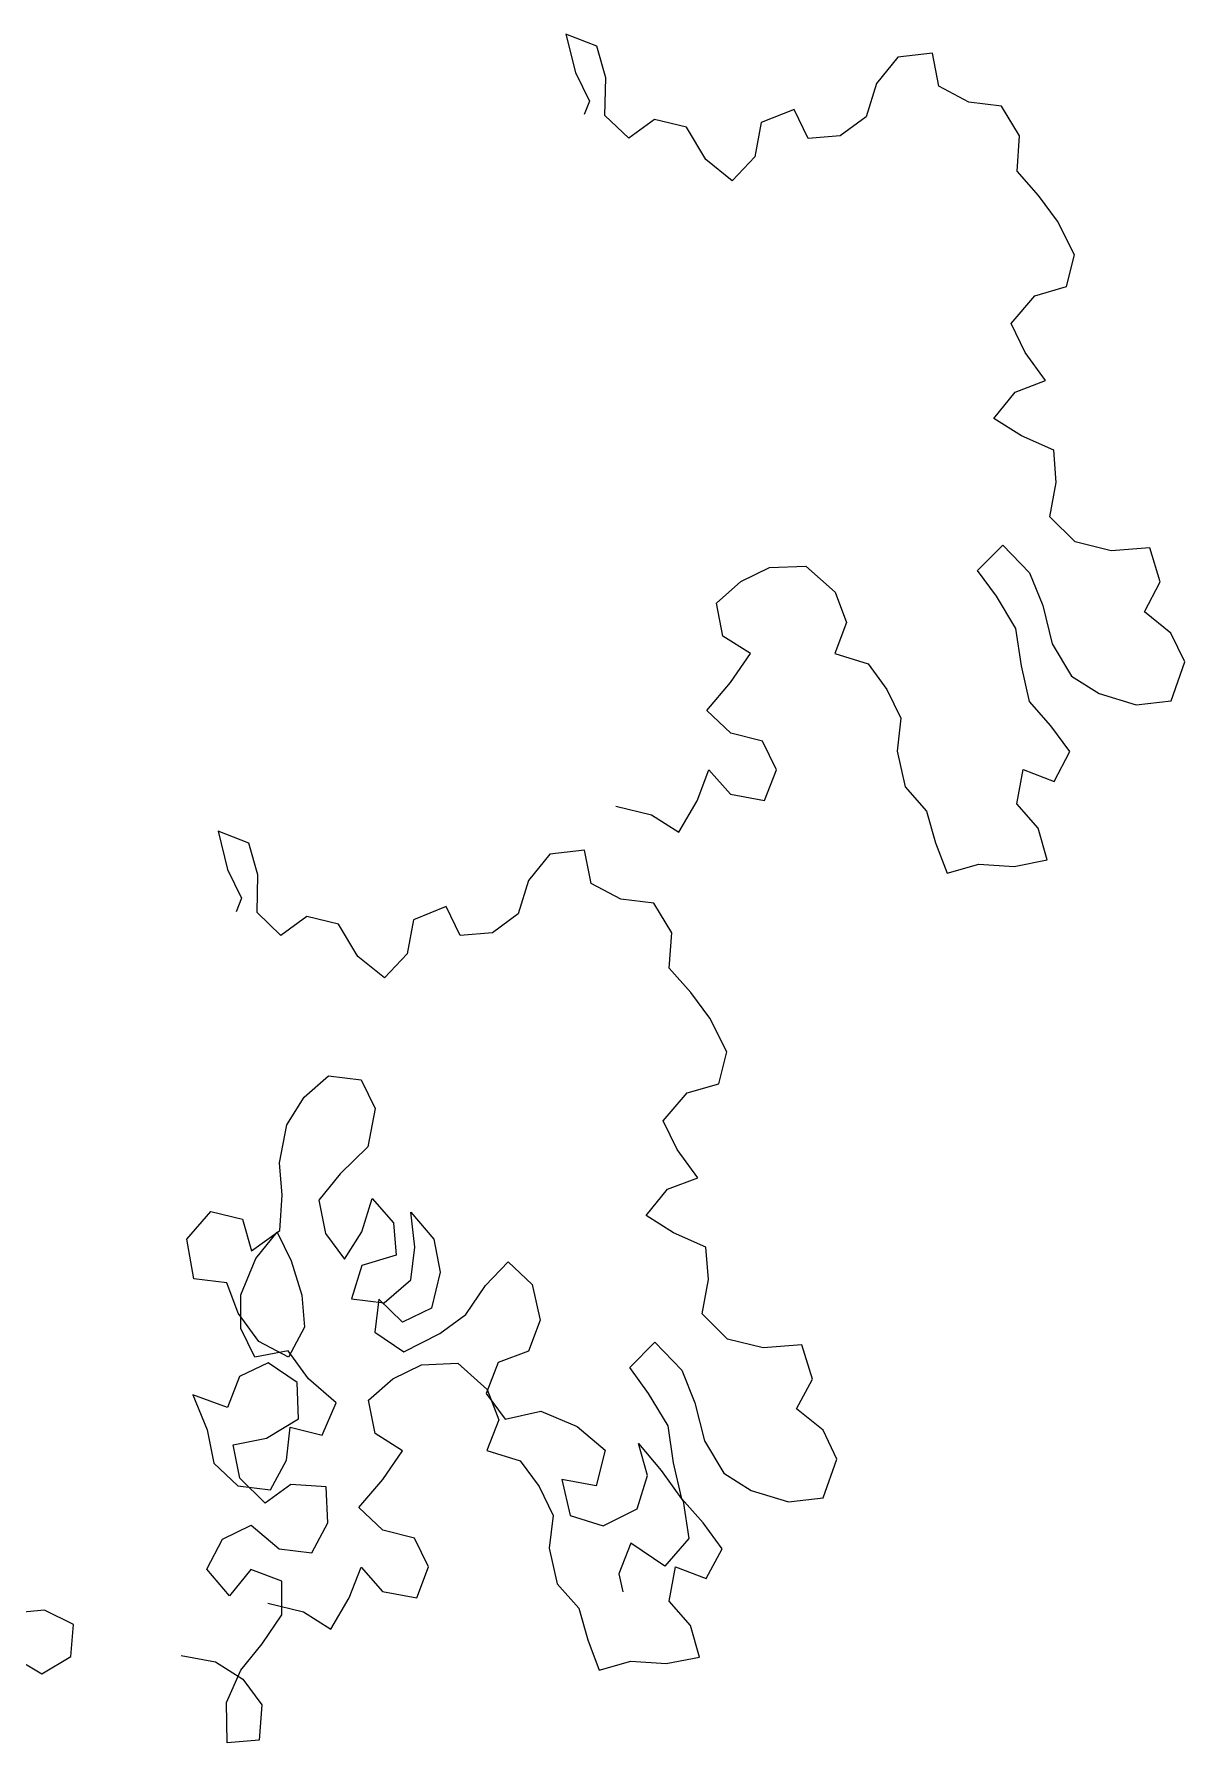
# Model space of a CAD drawing. Header units: millimetres. Extents: x -414464 to 1686, y -90036 to 108605.
# Drawn here: x -402353 to -401847, y 3484 to 4233 of the extents above; entities that cross this region are included whole.
import ezdxf

# ---------------------------------------------------------------- set-up
doc = ezdxf.new("R2010")
doc.units = ezdxf.units.MM
doc.header["$LTSCALE"] = 1000
doc.header["$MEASUREMENT"] = 0
doc.linetypes.add('AUDIT_D_120904163729-0', pattern=[0])
doc.layers.get('0').update_dxf_attribs({"linetype": 'AUDIT_D_120904163729-0'})
doc.layers.add('Lawn', color=7, linetype='Continuous')
doc.layers.add('Layer5', color=100, linetype='Continuous')
doc.styles.add('ATTR', font='romans.shx', dxfattribs={"width": 0.8, "height": 0.7})

# ---------------------------------------------------------------- blocks, each defined once
blk = doc.blocks.new('TREEE')
at = {"layer": 'Layer5'}
for points in [[(-64.068, 109.036), (-65.03, 108.798), (-65.765, 108.333), (-66.257, 109.175), (-66.575, 110.004), (-67.151, 109.351), (-68.073, 109.18), (-68.391, 110.009), (-68.015, 110.782), (-67.16, 110.993), (-66.517, 111.606), (-67.156, 112.355), (-67.688, 113.131), (-66.953, 113.596), (-66.777, 114.49), (-67.429, 115.066), (-68.203, 115.442), (-69.177, 115.484), (-69.967, 114.779), (-70.276, 113.966), (-69.958, 113.137), (-70.853, 112.859), (-71.362, 112.166), (-71.738, 111.393), (-71.634, 110.512), (-71.85, 109.551), (-72.426, 108.898), (-72.668, 108.045), (-72.977, 107.231), (-73.831, 107.474), (-74.779, 107.409), (-75.673, 107.585), (-75.431, 108.439), (-74.855, 109.092), (-75.026, 110.013), (-75.854, 109.695), (-76.279, 110.497), (-75.77, 111.19), (-75.194, 111.843), (-74.978, 112.803), (-74.829, 113.804), (-74.306, 114.671), (-73.797, 115.363), (-74.476, 116.046), (-75.198, 115.3), (-75.548, 114.42), (-75.804, 113.393), (-76.327, 112.527), (-77.063, 112.061), (-78.065, 111.757), (-78.999, 111.866), (-79.37, 112.909), (-78.994, 113.682), (-78.285, 114.254), (-78.71, 115.056), (-78.427, 115.977), (-77.386, 115.894), (-76.424, 116.131), (-75.742, 116.81), (-75.913, 117.732), (-75.844, 118.6), (-74.975, 118.984), (-74.239, 119.45), (-74.812, 120.159), (-75.625, 120.468), (-75.076, 121.228), (-74.7, 122.001), (-75.339, 122.75), (-76.192, 122.993), (-76.404, 123.848), (-75.947, 124.754), (-75.438, 125.447), (-74.862, 126.1), (-74.927, 127.048), (-74.444, 127.848), (-73.562, 127.952), (-72.76, 128.377), (-72.584, 129.271), (-71.65, 129.162), (-71.078, 128.453), (-70.8, 127.557), (-70.107, 127.048), (-69.24, 126.979), (-68.864, 127.752), (-67.983, 127.403), (-67.812, 126.481), (-67.2, 125.839), (-66.491, 126.411), (-65.968, 127.277), (-65.113, 127.489), (-64.42, 126.98), (-63.778, 127.592), (-63.802, 128.607), (-63.559, 129.46), (-62.73, 129.778), (-62.987, 128.751), (-63.363, 127.978), (-63.217, 127.617)], [(-54.716, 87.614), (-55.678, 87.376), (-56.413, 86.911), (-56.905, 87.754), (-57.223, 88.582), (-57.799, 87.929), (-58.721, 87.758), (-59.039, 88.587), (-58.663, 89.36), (-57.808, 89.572), (-57.165, 90.184), (-57.804, 90.933), (-58.336, 91.709), (-57.601, 92.174), (-57.425, 93.068), (-58.077, 93.644), (-58.851, 94.02), (-59.825, 94.063), (-60.615, 93.357), (-60.924, 92.544), (-60.606, 91.715), (-61.501, 91.437), (-62.01, 90.744), (-62.386, 89.971), (-62.282, 89.09), (-62.498, 88.129), (-63.074, 87.476), (-63.316, 86.623), (-63.625, 85.809), (-64.479, 86.052), (-65.427, 85.988), (-66.321, 86.164), (-66.079, 87.017), (-65.503, 87.67), (-65.674, 88.591), (-66.502, 88.273), (-66.927, 89.075), (-66.418, 89.768), (-65.842, 90.421), (-65.626, 91.382), (-65.477, 92.382), (-64.954, 93.249), (-64.445, 93.942), (-65.124, 94.624), (-65.846, 93.879), (-66.196, 92.998), (-66.452, 91.971), (-66.975, 91.105), (-67.711, 90.64), (-68.713, 90.335), (-69.647, 90.445), (-70.018, 91.487), (-69.642, 92.26), (-68.933, 92.832), (-69.358, 93.634), (-69.075, 94.555), (-68.034, 94.472), (-67.072, 94.71), (-66.39, 95.389), (-66.561, 96.31), (-66.492, 97.178), (-65.623, 97.563), (-64.887, 98.028), (-65.46, 98.737), (-66.273, 99.046), (-65.724, 99.806), (-65.348, 100.579), (-65.987, 101.328), (-66.84, 101.571), (-67.052, 102.426), (-66.595, 103.333), (-66.086, 104.025), (-65.51, 104.678), (-65.575, 105.626), (-65.092, 106.426), (-64.21, 106.53), (-63.408, 106.955), (-63.232, 107.849), (-62.298, 107.74), (-61.726, 107.031), (-61.448, 106.136), (-60.755, 105.626), (-59.888, 105.557), (-59.512, 106.331), (-58.632, 105.981), (-58.46, 105.059), (-57.848, 104.417), (-57.139, 104.989), (-56.616, 105.856), (-55.761, 106.067), (-55.068, 105.558), (-54.426, 106.17), (-54.45, 107.185), (-54.207, 108.038), (-53.379, 108.357), (-53.635, 107.329), (-54.011, 106.556), (-53.865, 106.195)], [(-52.384, 86.206), (-53.305, 86.035), (-54.041, 85.57), (-54.55, 84.877), (-54.486, 83.929), (-53.618, 83.86), (-53.602, 84.941), (-53.987, 85.81), (-54.559, 86.519), (-55.091, 87.295), (-55.088, 88.203), (-54.26, 88.521), (-53.687, 87.812), (-53.071, 88.531), (-53.496, 89.333), (-54.27, 89.709), (-55.019, 89.07), (-55.901, 88.966), (-56.326, 89.768), (-56.283, 90.742), (-55.335, 90.806), (-54.642, 90.297), (-53.959, 90.976), (-53.783, 91.87), (-54.677, 92.046), (-55.544, 92.569), (-55.501, 93.544), (-54.725, 94.076), (-53.952, 93.7), (-53.634, 92.871), (-52.698, 93.216), (-53.088, 92.269), (-53.264, 91.375), (-53.906, 90.763), (-54.788, 90.658), (-55.213, 91.46), (-55.317, 92.342), (-56.172, 92.13), (-56.557, 92.999), (-55.808, 93.638), (-55.258, 94.397), (-54.364, 94.221), (-53.989, 94.995), (-53.986, 95.903), (-54.397, 96.878), (-54.969, 97.587), (-55.345, 96.814), (-55.628, 95.894), (-55.697, 95.026), (-55.272, 94.224), (-54.47, 94.649), (-53.921, 95.408), (-53.611, 96.222), (-52.73, 96.326), (-52.54, 97.394), (-53.179, 98.143), (-54.034, 97.932), (-54.277, 97.078), (-55.036, 97.628), (-55.1, 98.576), (-55.031, 99.443), (-55.229, 100.472), (-55.694, 101.207), (-56.347, 101.783), (-57.228, 101.679), (-57.604, 100.905), (-57.406, 99.877), (-56.661, 99.154), (-56.089, 98.445), (-56.265, 97.551), (-56.774, 96.858), (-57.239, 97.593), (-57.517, 98.489), (-58.093, 97.836), (-58.162, 96.969), (-57.241, 96.686), (-56.963, 95.79), (-57.845, 95.686), (-58.564, 96.302), (-58.669, 97.183), (-58.559, 98.118), (-59.175, 97.398), (-59.351, 96.504), (-59.114, 95.543), (-58.34, 95.167), (-57.698, 95.779), (-57.593, 94.898), (-58.369, 94.366), (-59.342, 94.862), (-60.035, 95.372), (-60.567, 96.147), (-61.179, 96.79), (-61.822, 96.177), (-62.038, 95.217), (-61.72, 94.388), (-60.906, 94.079), (-60.588, 93.25), (-61.097, 92.558), (-62.058, 92.774), (-63.034, 92.362), (-63.783, 91.724), (-63.545, 90.762), (-62.624, 90.933), (-62.84, 89.972), (-63.735, 89.694), (-64.642, 90.151), (-64.92, 91.046), (-64.677, 91.9), (-65.293, 91.18), (-65.883, 90.354), (-66.032, 89.353), (-65.393, 88.604), (-64.471, 89.229), (-64.152, 88.4), (-64.261, 87.92)], [(-47.858, 86.179), (-48.637, 85.713), (-49.415, 86.18), (-49.492, 87.037), (-48.713, 87.425), (-47.857, 87.347)]]:
    blk.add_lwpolyline(points, dxfattribs=at)
blk = doc.blocks.new('building-10-dopoff')
at = {"layer": 'Lawn', "color": 7, "extrusion": (0, 0, -1), "xscale": 16.32960000000184, "yscale": 16.32960000000184, "zscale": -16.32960000000184, "rotation": 359.9999999999997}
blk.add_blockref('TREEE', (15921.1, 124.11), dxfattribs=at)
at = {"color": 8, "style": 'ATTR', "text_generation_flag": 4, "width": 0.8, "flags": 9}
blk.add_attdef('ESTCODE', (-3884.57, 171.23), '', height=22.34, rotation=180, dxfattribs=at)

msp = doc.modelspace()

# ---------------------------------------------------------------- block references
msp.add_blockref('building-10-dopoff', (-387222.39, 1990, -0.83))

doc.saveas('drawing.dxf')
